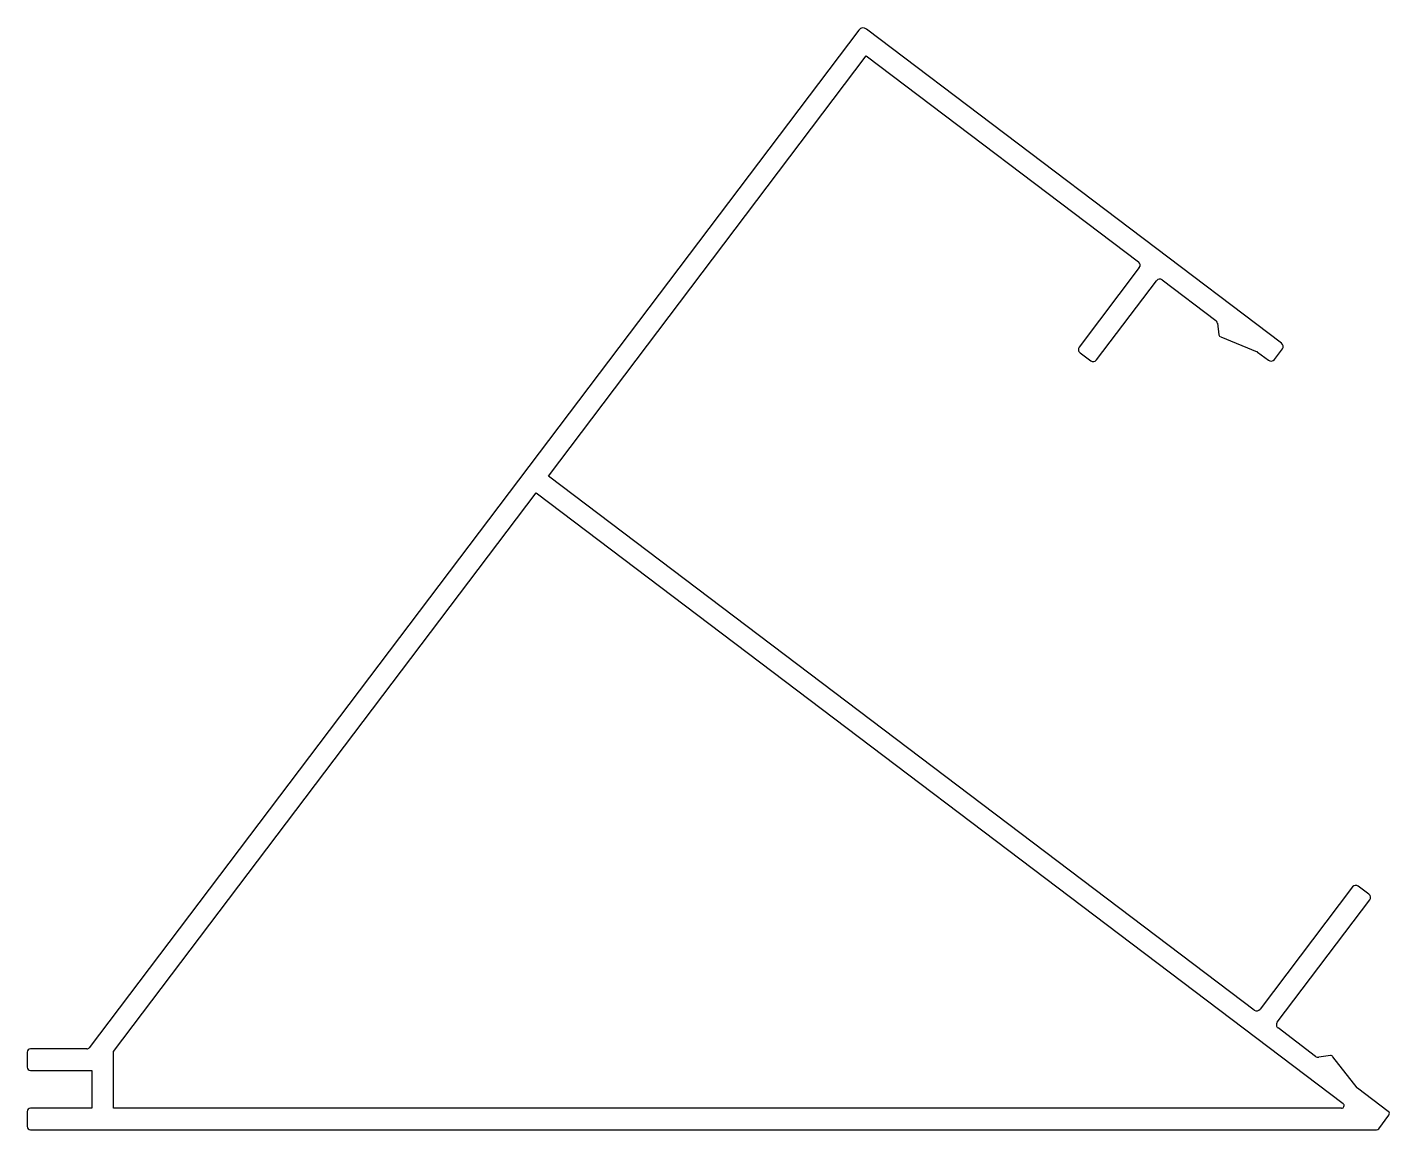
# Model space of a CAD drawing. Extents: x 2652 to 2779, y 1598 to 1701.
import ezdxf

# ---------------------------------------------------------------- set-up
doc = ezdxf.new("R2010")
doc.units = 0
doc.layers.get('0').update_dxf_attribs({"linetype": 'CONTINUOUS'})

# ---------------------------------------------------------------- blocks, each defined once
blk = doc.blocks.new('*U4')
for p, q in [((2729.64, 1700.55), (2658.2, 1606.1)), ((2768.88, 1671.49), (2730.34, 1700.65)), ((2700.83, 1659.15), (2730.33, 1698.15)), ((2730.33, 1698.15), (2755.6, 1679.03)), ((2755.67, 1678.5), (2750.1, 1671.13)), ((2751.7, 1669.93), (2757.27, 1677.29)), ((2757.8, 1677.37), (2762.77, 1673.61)), ((2762.92, 1673.35), (2763.07, 1672.27)), ((2763.23, 1672.07), (2766.62, 1670.69)), ((2768.22, 1669.99), (2768.96, 1670.96)), ((2750.17, 1670.6), (2751.16, 1669.85)), ((2766.66, 1670.67), (2767.66, 1669.91)), ((2763.04, 1612.09), (2700.83, 1659.15)), ((2660.44, 1605.74), (2699.67, 1657.61)), ((2699.67, 1657.61), (2774.59, 1600.93)), ((2775.47, 1621.02), (2766.88, 1609.67)), ((2776.99, 1620.35), (2776, 1621.1)), ((2768.48, 1608.46), (2777.06, 1619.81)), ((2766.35, 1609.59), (2763.04, 1612.09)), ((2772.04, 1605.29), (2768.55, 1607.93)), ((2652.44, 1605.68), (2652.44, 1604.28)), ((2657.96, 1605.98), (2652.74, 1605.98)), ((2660.44, 1600.48), (2660.44, 1605.74)), ((2773.42, 1605.36), (2772.34, 1605.21)), ((2775.9, 1602.38), (2773.65, 1605.26)), ((2652.74, 1603.98), (2658.44, 1603.98)), ((2658.44, 1603.98), (2658.44, 1600.48)), ((2778.79, 1600.18), (2775.94, 1602.34)), ((2652.44, 1600.18), (2652.44, 1598.78)), ((2658.44, 1600.48), (2652.74, 1600.48)), ((2774.44, 1600.48), (2660.44, 1600.48)), ((2777.9, 1598.58), (2778.84, 1599.83)), ((2652.74, 1598.48), (2777.7, 1598.48))]:
    blk.add_line(p, q)
for centre, radius, start, end in [((2730.04, 1700.25), 0.5, 52.8951, 142.8951), ((2755.37, 1678.73), 0.382, 322.8951, 52.8951), ((2757.57, 1677.06), 0.382, 52.8951, 142.8951), ((2762.52, 1673.29), 0.4, 7.8951, 52.8951), ((2763.32, 1672.3), 0.254, 187.8951, 247.8951), ((2750.4, 1670.9), 0.382, 142.8951, 232.8951), ((2768.65, 1671.19), 0.382, 322.8951, 52.8951), ((2751.39, 1670.16), 0.382, 232.8951, 322.8951), ((2766.54, 1670.51), 0.2, 52.8951, 67.8951), ((2767.9, 1670.23), 0.4, 232.8951, 322.8951), ((2775.77, 1620.79), 0.382, 52.8951, 142.8951), ((2776.76, 1620.04), 0.382, 322.8951, 52.8951), ((2766.58, 1609.9), 0.382, 232.8951, 322.8951), ((2768.78, 1608.23), 0.382, 142.8951, 232.8951), ((2652.74, 1605.68), 0.3, 90, 180), ((2657.96, 1606.28), 0.3, 270, 322.8951), ((2772.28, 1605.61), 0.4, 232.8951, 277.8951), ((2773.45, 1605.11), 0.254, 37.8951, 97.8951), ((2652.74, 1604.28), 0.3, 180, 270), ((2776.06, 1602.5), 0.2, 217.8951, 232.8951), ((2652.74, 1600.18), 0.3, 90, 180), ((2774.44, 1600.73), 0.25, 270, 52.8953), ((2778.64, 1599.98), 0.25, 322.8951, 52.8951), ((2652.74, 1598.78), 0.3, 180, 270), ((2777.7, 1598.73), 0.25, 270, 322.8951)]:
    blk.add_arc(centre, radius, start, end)

msp = doc.modelspace()

# ---------------------------------------------------------------- block references
msp.add_blockref('*U4', (0, 0))

doc.saveas('drawing.dxf')
